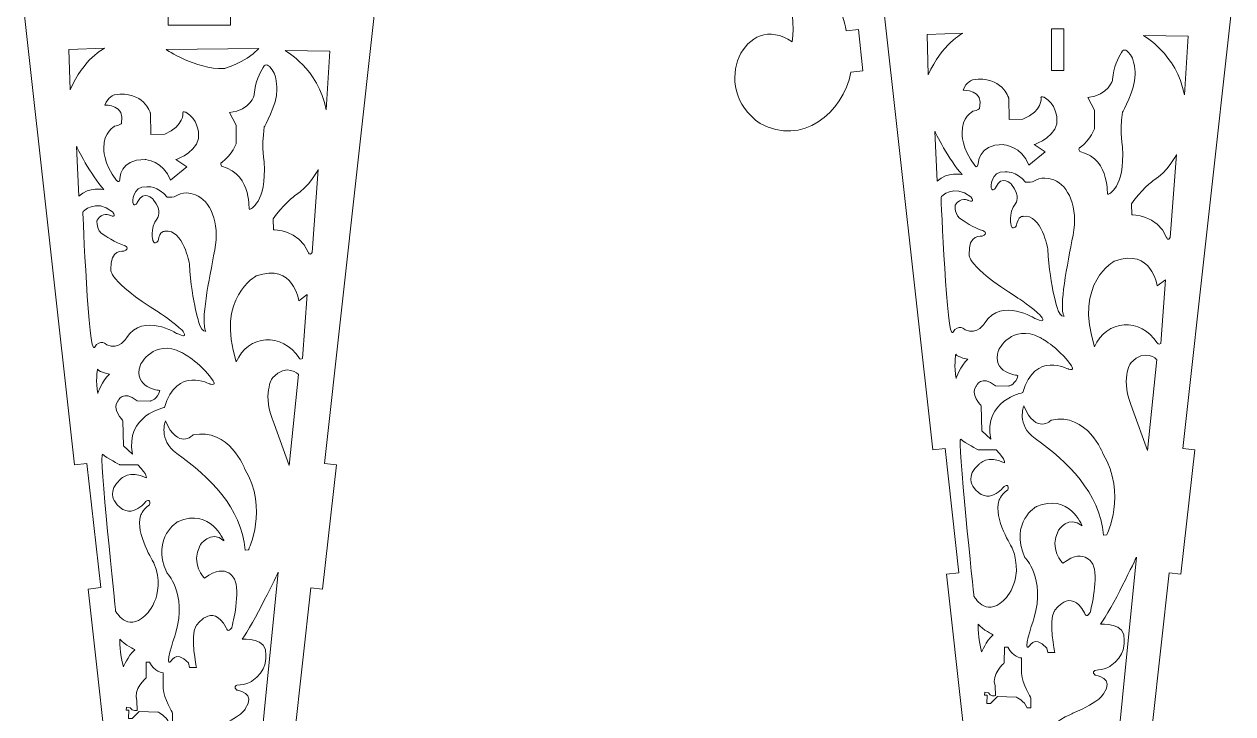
# Model space of a CAD drawing. Header units: centimetres. Extents: x -54.5 to 38.7, y -20.3 to 35.1.
# Drawn here: x -11.99 to 17.04, y 1.65 to 18.21 of the extents above; entities that cross this region are included whole.
import ezdxf

# ---------------------------------------------------------------- set-up
doc = ezdxf.new("R2010")
doc.units = ezdxf.units.CM
doc.header["$MEASUREMENT"] = 0
doc.layers.add('Layer 1', color=7, linetype='Continuous')

msp = doc.modelspace()

# ---------------------------------------------------------------- linework, layer by layer
at = {"layer": 'Layer 1', "color": 250, "lineweight": 9}
msp.add_lwpolyline([(12.67936, 17.09474), (12.97936, 17.09474), (12.97936, 18.09474), (12.67936, 18.09474), (12.67936, 17.09474)], close=True, dxfattribs=at)
at = {"layer": 'Layer 1', "color": 142, "lineweight": 9}
for points, knots in [([(6.45577, 17.78194), (5.34762, 18.56038), (4.41929, 16.70343), (5.68841, 15.82116), (5.68841, 15.82116), (6.68623, 15.27681), (7.68033, 16.06971), (7.86351, 17.05748), (7.86351, 17.05748), (7.86351, 17.05748), (8.15407, 17.09196), (8.15407, 17.09196), (8.15407, 17.09196), (8.15407, 17.09196), (8.04404, 18.0857), (8.04404, 18.0857), (8.04404, 18.0857), (8.04404, 18.0857), (7.75336, 18.05235), (7.75336, 18.05235), (7.75336, 18.05235), (7.75336, 18.05235), (6.98881, 21.66725), (4.32279, 23.57604), (4.32279, 23.57604), (4.32279, 23.57604), (5.25594, 23.15172), (5.88149, 23.85474), (5.88149, 23.85474), (5.88149, 23.85474), (7.14542, 21.66586), (8.84739, 23.10044), (8.84739, 23.10044), (8.84739, 23.10044), (9.12419, 23.0113), (9.12419, 23.0113), (9.12419, 23.0113), (9.12419, 23.0113), (9.44278, 23.95953), (9.44278, 23.95953), (9.44278, 23.95953), (9.44278, 23.95953), (9.16568, 24.04782), (9.16568, 24.04782), (9.16568, 24.04782), (9.16568, 24.04782), (9.51231, 25.51579), (8.55518, 25.75869), (8.55518, 25.75869), (8.64769, 24.22516), (6.79223, 24.36607), (7.11029, 25.91994), (7.11029, 25.91994), (7.13082, 26.77282), (8.77135, 27.97244), (8.29042, 30.51456), (8.29042, 30.51456), (8.29042, 30.51456), (8.5686, 30.5925), (8.5686, 30.5925), (8.5686, 30.5925), (8.5686, 30.5925), (8.28711, 31.55311), (8.28711, 31.55311), (8.28711, 31.55311), (8.28711, 31.55311), (8.00919, 31.47428), (8.00919, 31.47428), (8.00919, 31.47428), (6.71138, 34.11234), (2.7782, 34.9842), (1.10428, 32.45307), (1.10428, 32.45307), (0.07227, 33.50352), (-1.10434, 32.43642), (-0.5504, 31.4788), (-0.5504, 31.4788), (-0.5504, 31.4788), (0.05529, 30.64916), (0.59365, 31.54775), (0.59365, 31.54775), (0.59365, 31.54775), (0.84535, 31.62702), (0.67625, 30.09238), (0.67625, 30.09238), (0.1614, 27.31243), (2.26513, 23.973), (4.39886, 22.35217), (4.39886, 22.35217), (5.53166, 21.15639), (6.63409, 19.44009), (6.45577, 17.78194)], [0, 0, 0, 0, 0.04166667, 0.04166667, 0.04166667, 0.04166667, 0.08333333, 0.08333333, 0.08333333, 0.08333333, 0.125, 0.125, 0.125, 0.125, 0.16666667, 0.16666667, 0.16666667, 0.16666667, 0.20833333, 0.20833333, 0.20833333, 0.20833333, 0.25, 0.25, 0.25, 0.25, 0.29166667, 0.29166667, 0.29166667, 0.29166667, 0.33333333, 0.33333333, 0.33333333, 0.33333333, 0.375, 0.375, 0.375, 0.375, 0.41666667, 0.41666667, 0.41666667, 0.41666667, 0.45833333, 0.45833333, 0.45833333, 0.45833333, 0.5, 0.5, 0.5, 0.5, 0.54166667, 0.54166667, 0.54166667, 0.54166667, 0.58333333, 0.58333333, 0.58333333, 0.58333333, 0.625, 0.625, 0.625, 0.625, 0.66666667, 0.66666667, 0.66666667, 0.66666667, 0.70833333, 0.70833333, 0.70833333, 0.70833333, 0.75, 0.75, 0.75, 0.75, 0.79166667, 0.79166667, 0.79166667, 0.79166667, 0.83333333, 0.83333333, 0.83333333, 0.83333333, 0.875, 0.875, 0.875, 0.875, 0.91666667, 0.91666667, 0.91666667, 0.91666667, 1, 1, 1, 1]), ([(10.1609, 5.00581), (10.1609, 5.00581), (10.45971, 5.03873), (10.45971, 5.03873), (10.45971, 5.03873), (10.45971, 5.03873), (10.12957, 8.02051), (10.12957, 8.02051), (10.12957, 8.02051), (10.12957, 8.02051), (9.83077, 7.9875), (9.83077, 7.9875), (9.83077, 7.9875), (9.83077, 7.9875), (8.62247, 18.84871), (8.62247, 18.84871), (8.62247, 18.84871), (8.62247, 18.84871), (12.07936, 18.84871), (12.07936, 18.84871), (12.07936, 18.84871), (12.07936, 18.84871), (12.07936, 18.54871), (12.07936, 18.54871), (12.07936, 18.54871), (12.07936, 18.54871), (13.57936, 18.54871), (13.57936, 18.54871), (13.57936, 18.54871), (13.57936, 18.54871), (13.57936, 18.84871), (13.57936, 18.84871), (13.57936, 18.84871), (13.57936, 18.84871), (17.03624, 18.84871), (17.03624, 18.84871), (17.03624, 18.84871), (17.03624, 18.84871), (15.83716, 8.01878), (15.83716, 8.01878), (15.83716, 8.01878), (15.83716, 8.01878), (16.12027, 7.9875), (16.12027, 7.9875), (16.12027, 7.9875), (16.12027, 7.9875), (15.79014, 5.00581), (15.79014, 5.00581), (15.79014, 5.00581), (15.79014, 5.00581), (15.50702, 5.037), (15.50702, 5.037), (15.50702, 5.037), (15.50702, 5.037), (14.30474, -5.82187), (14.30474, -5.82187), (14.30474, -5.82187), (14.30474, -5.82187), (13.57936, -5.822), (13.57936, -5.822), (13.57936, -5.822), (13.57936, -5.822), (13.57936, -6.04535), (13.57936, -6.04535), (13.57936, -6.04535), (13.57936, -6.04535), (12.07936, -6.04535), (12.07936, -6.04535), (12.07936, -6.04535), (12.07936, -6.04535), (12.07936, -5.82227), (12.07936, -5.82227), (12.07936, -5.82227), (12.07936, -5.82227), (11.35786, -5.8224), (11.35786, -5.8224), (11.35786, -5.8224), (11.35786, -5.8224), (10.1609, 5.00581), (10.1609, 5.00581)], [0, 0, 0, 0, 0.04761905, 0.04761905, 0.04761905, 0.04761905, 0.0952381, 0.0952381, 0.0952381, 0.0952381, 0.14285714, 0.14285714, 0.14285714, 0.14285714, 0.19047619, 0.19047619, 0.19047619, 0.19047619, 0.23809524, 0.23809524, 0.23809524, 0.23809524, 0.28571429, 0.28571429, 0.28571429, 0.28571429, 0.33333333, 0.33333333, 0.33333333, 0.33333333, 0.38095238, 0.38095238, 0.38095238, 0.38095238, 0.42857143, 0.42857143, 0.42857143, 0.42857143, 0.47619048, 0.47619048, 0.47619048, 0.47619048, 0.52380952, 0.52380952, 0.52380952, 0.52380952, 0.57142857, 0.57142857, 0.57142857, 0.57142857, 0.61904762, 0.61904762, 0.61904762, 0.61904762, 0.66666667, 0.66666667, 0.66666667, 0.66666667, 0.71428571, 0.71428571, 0.71428571, 0.71428571, 0.76190476, 0.76190476, 0.76190476, 0.76190476, 0.80952381, 0.80952381, 0.80952381, 0.80952381, 0.85714286, 0.85714286, 0.85714286, 0.85714286, 0.9047619, 0.9047619, 0.9047619, 0.9047619, 1, 1, 1, 1]), ([(-10.45041, 4.6466), (-10.45041, 4.6466), (-10.1516, 4.67952), (-10.1516, 4.67952), (-10.1516, 4.67952), (-10.1516, 4.67952), (-10.48174, 7.6613), (-10.48174, 7.6613), (-10.48174, 7.6613), (-10.48174, 7.6613), (-10.78054, 7.62829), (-10.78054, 7.62829), (-10.78054, 7.62829), (-10.78054, 7.62829), (-11.98884, 18.4895), (-11.98884, 18.4895), (-11.98884, 18.4895), (-11.98884, 18.4895), (-8.53195, 18.4895), (-8.53195, 18.4895), (-8.53195, 18.4895), (-8.53195, 18.4895), (-8.53195, 18.1895), (-8.53195, 18.1895), (-8.53195, 18.1895), (-8.53195, 18.1895), (-7.03195, 18.1895), (-7.03195, 18.1895), (-7.03195, 18.1895), (-7.03195, 18.1895), (-7.03195, 18.4895), (-7.03195, 18.4895), (-7.03195, 18.4895), (-7.03195, 18.4895), (-3.57507, 18.4895), (-3.57507, 18.4895), (-3.57507, 18.4895), (-3.57507, 18.4895), (-4.77415, 7.65957), (-4.77415, 7.65957), (-4.77415, 7.65957), (-4.77415, 7.65957), (-4.49104, 7.62829), (-4.49104, 7.62829), (-4.49104, 7.62829), (-4.49104, 7.62829), (-4.82117, 4.6466), (-4.82117, 4.6466), (-4.82117, 4.6466), (-4.82117, 4.6466), (-5.10429, 4.67779), (-5.10429, 4.67779), (-5.10429, 4.67779), (-5.10429, 4.67779), (-6.30657, -6.18108), (-6.30657, -6.18108), (-6.30657, -6.18108), (-6.30657, -6.18108), (-7.03195, -6.18121), (-7.03195, -6.18121), (-7.03195, -6.18121), (-7.03195, -6.18121), (-7.03195, -6.40456), (-7.03195, -6.40456), (-7.03195, -6.40456), (-7.03195, -6.40456), (-8.53195, -6.40456), (-8.53195, -6.40456), (-8.53195, -6.40456), (-8.53195, -6.40456), (-8.53195, -6.18148), (-8.53195, -6.18148), (-8.53195, -6.18148), (-8.53195, -6.18148), (-9.25345, -6.18161), (-9.25345, -6.18161), (-9.25345, -6.18161), (-9.25345, -6.18161), (-10.45041, 4.6466), (-10.45041, 4.6466)], [0, 0, 0, 0, 0.04761905, 0.04761905, 0.04761905, 0.04761905, 0.0952381, 0.0952381, 0.0952381, 0.0952381, 0.14285714, 0.14285714, 0.14285714, 0.14285714, 0.19047619, 0.19047619, 0.19047619, 0.19047619, 0.23809524, 0.23809524, 0.23809524, 0.23809524, 0.28571429, 0.28571429, 0.28571429, 0.28571429, 0.33333333, 0.33333333, 0.33333333, 0.33333333, 0.38095238, 0.38095238, 0.38095238, 0.38095238, 0.42857143, 0.42857143, 0.42857143, 0.42857143, 0.47619048, 0.47619048, 0.47619048, 0.47619048, 0.52380952, 0.52380952, 0.52380952, 0.52380952, 0.57142857, 0.57142857, 0.57142857, 0.57142857, 0.61904762, 0.61904762, 0.61904762, 0.61904762, 0.66666667, 0.66666667, 0.66666667, 0.66666667, 0.71428571, 0.71428571, 0.71428571, 0.71428571, 0.76190476, 0.76190476, 0.76190476, 0.76190476, 0.80952381, 0.80952381, 0.80952381, 0.80952381, 0.85714286, 0.85714286, 0.85714286, 0.85714286, 0.9047619, 0.9047619, 0.9047619, 0.9047619, 1, 1, 1, 1]), ([(12.67936, 18.09474), (12.67936, 18.09474), (12.97936, 18.09474), (12.97936, 18.09474), (12.97936, 18.09474), (12.97936, 18.09474), (12.97936, 17.09474), (12.97936, 17.09474), (12.97936, 17.09474), (12.97936, 17.09474), (12.67936, 17.09474), (12.67936, 17.09474), (12.67936, 17.09474), (12.67936, 17.09474), (12.67936, 18.09474), (12.67936, 18.09474)], [0, 0, 0, 0, 0.2, 0.2, 0.2, 0.2, 0.4, 0.4, 0.4, 0.4, 0.6, 0.6, 0.6, 0.6, 1, 1, 1, 1]), ([(9.72394, 16.99602), (9.72394, 16.99602), (9.69247, 17.95895), (9.69247, 17.95895), (9.69247, 17.95895), (9.69247, 17.95895), (10.54841, 17.99042), (10.54841, 17.99042), (10.54841, 17.99042), (10.54841, 17.99042), (10.0512, 17.73867), (9.72394, 16.99602)], [0, 0, 0, 0, 0.25, 0.25, 0.25, 0.25, 0.5, 0.5, 0.5, 0.5, 1, 1, 1, 1]), ([(15.87283, 16.513), (15.87283, 16.513), (15.96094, 17.92279), (15.96094, 17.92279), (15.96094, 17.92279), (15.96094, 17.92279), (14.89102, 17.93537), (14.89102, 17.93537), (14.89102, 17.93537), (14.89102, 17.93537), (15.68402, 17.5011), (15.87283, 16.513)], [0, 0, 0, 0, 0.25, 0.25, 0.25, 0.25, 0.5, 0.5, 0.5, 0.5, 1, 1, 1, 1]), ([(-10.88737, 16.63681), (-10.88737, 16.63681), (-10.91884, 17.59974), (-10.91884, 17.59974), (-10.91884, 17.59974), (-10.91884, 17.59974), (-10.0629, 17.63121), (-10.0629, 17.63121), (-10.0629, 17.63121), (-10.0629, 17.63121), (-10.56011, 17.37946), (-10.88737, 16.63681)], [0, 0, 0, 0, 0.25, 0.25, 0.25, 0.25, 0.5, 0.5, 0.5, 0.5, 1, 1, 1, 1]), ([(-6.34967, 17.6265), (-6.34967, 17.6265), (-8.57764, 17.60134), (-8.57764, 17.60134), (-8.57764, 17.60134), (-8.57764, 17.60134), (-7.87902, 17.123), (-7.19302, 17.14189), (-7.19302, 17.14189), (-7.19302, 17.14189), (-6.7084, 17.26147), (-6.34967, 17.6265)], [0, 0, 0, 0, 0.25, 0.25, 0.25, 0.25, 0.5, 0.5, 0.5, 0.5, 1, 1, 1, 1]), ([(-4.73848, 16.15379), (-4.73848, 16.15379), (-4.65037, 17.56358), (-4.65037, 17.56358), (-4.65037, 17.56358), (-4.65037, 17.56358), (-5.72029, 17.57616), (-5.72029, 17.57616), (-5.72029, 17.57616), (-5.72029, 17.57616), (-4.92729, 17.14189), (-4.73848, 16.15379)], [0, 0, 0, 0, 0.25, 0.25, 0.25, 0.25, 0.5, 0.5, 0.5, 0.5, 1, 1, 1, 1]), ([(14.04591, 14.12378), (14.04591, 14.12378), (14.44872, 14.27484), (14.38578, 15.25665), (14.38578, 15.25665), (14.38578, 15.25665), (14.31657, 15.55874), (14.38581, 16.1), (14.38581, 16.1), (14.38581, 16.1), (14.70051, 16.62238), (14.68791, 17), (14.68791, 17), (14.68791, 17), (14.70528, 17.38393), (14.51961, 17.54127), (14.51961, 17.54127), (14.51961, 17.54127), (14.42835, 17.6577), (14.35912, 17.52868), (14.35912, 17.52868), (14.28988, 17.39966), (14.16402, 17.18883), (14.14828, 16.87729), (14.14828, 16.87729), (14.14828, 16.87729), (14.06332, 16.49968), (13.55353, 16.44932), (13.55353, 16.44932), (13.55353, 16.44932), (13.71716, 16.14406), (13.71716, 16.14406), (13.71716, 16.14406), (13.71716, 16.14406), (13.71718, 15.70981), (13.71718, 15.70981), (13.71718, 15.70981), (13.71718, 15.70981), (13.62591, 15.43917), (13.37102, 15.25036), (13.37102, 15.25036), (13.37102, 15.25036), (13.30807, 15.23461), (13.36472, 15.15595), (13.36472, 15.15595), (14.14995, 14.94062), (13.97864, 14.04728), (14.04591, 14.12378)], [0, 0, 0, 0, 0.07692308, 0.07692308, 0.07692308, 0.07692308, 0.15384615, 0.15384615, 0.15384615, 0.15384615, 0.23076923, 0.23076923, 0.23076923, 0.23076923, 0.30769231, 0.30769231, 0.30769231, 0.30769231, 0.38461538, 0.38461538, 0.38461538, 0.38461538, 0.46153846, 0.46153846, 0.46153846, 0.46153846, 0.53846154, 0.53846154, 0.53846154, 0.53846154, 0.61538462, 0.61538462, 0.61538462, 0.61538462, 0.69230769, 0.69230769, 0.69230769, 0.69230769, 0.76923077, 0.76923077, 0.76923077, 0.76923077, 0.84615385, 0.84615385, 0.84615385, 0.84615385, 1, 1, 1, 1]), ([(-6.5654, 13.76457), (-6.5654, 13.76457), (-6.16259, 13.91563), (-6.22553, 14.89744), (-6.22553, 14.89744), (-6.22553, 14.89744), (-6.29474, 15.19953), (-6.2255, 15.74079), (-6.2255, 15.74079), (-6.2255, 15.74079), (-5.9108, 16.26317), (-5.9234, 16.64079), (-5.9234, 16.64079), (-5.9234, 16.64079), (-5.90603, 17.02472), (-6.0917, 17.18206), (-6.0917, 17.18206), (-6.0917, 17.18206), (-6.18296, 17.29849), (-6.25219, 17.16947), (-6.25219, 17.16947), (-6.32143, 17.04045), (-6.44729, 16.82962), (-6.46303, 16.51808), (-6.46303, 16.51808), (-6.46303, 16.51808), (-6.54799, 16.14047), (-7.05778, 16.09011), (-7.05778, 16.09011), (-7.05778, 16.09011), (-6.89415, 15.78485), (-6.89415, 15.78485), (-6.89415, 15.78485), (-6.89415, 15.78485), (-6.89413, 15.3506), (-6.89413, 15.3506), (-6.89413, 15.3506), (-6.89413, 15.3506), (-6.9854, 15.07996), (-7.24029, 14.89115), (-7.24029, 14.89115), (-7.24029, 14.89115), (-7.30324, 14.8754), (-7.24659, 14.79674), (-7.24659, 14.79674), (-6.46136, 14.58141), (-6.63267, 13.68807), (-6.5654, 13.76457)], [0, 0, 0, 0, 0.07692308, 0.07692308, 0.07692308, 0.07692308, 0.15384615, 0.15384615, 0.15384615, 0.15384615, 0.23076923, 0.23076923, 0.23076923, 0.23076923, 0.30769231, 0.30769231, 0.30769231, 0.30769231, 0.38461538, 0.38461538, 0.38461538, 0.38461538, 0.46153846, 0.46153846, 0.46153846, 0.46153846, 0.53846154, 0.53846154, 0.53846154, 0.53846154, 0.61538462, 0.61538462, 0.61538462, 0.61538462, 0.69230769, 0.69230769, 0.69230769, 0.69230769, 0.76923077, 0.76923077, 0.76923077, 0.76923077, 0.84615385, 0.84615385, 0.84615385, 0.84615385, 1, 1, 1, 1]), ([(10.91659, 14.83411), (10.91659, 14.83411), (10.90715, 15.3376), (11.52708, 15.31872), (11.52708, 15.31872), (11.52708, 15.31872), (11.96765, 15.28411), (12.13757, 14.82153), (12.13757, 14.82153), (12.13757, 14.82153), (12.53093, 15.14565), (12.53093, 15.14565), (12.53093, 15.14565), (12.53093, 15.14565), (12.26659, 15.31872), (12.26659, 15.31872), (12.26659, 15.31872), (12.26659, 15.31872), (12.89913, 15.53903), (12.80787, 15.97328), (12.80787, 15.97328), (12.80787, 15.97328), (12.79212, 16.28796), (12.50262, 16.45475), (12.50262, 16.45475), (12.50262, 16.45475), (12.42478, 16.49099), (12.42949, 16.43749), (12.42949, 16.43749), (12.42949, 16.43749), (12.48459, 16.13303), (11.99683, 15.93162), (11.99683, 15.93162), (11.99683, 15.93162), (11.6664, 15.91904), (11.6664, 15.91904), (11.6664, 15.91904), (11.6664, 15.91904), (11.65384, 16.4351), (11.65384, 16.4351), (11.65384, 16.4351), (11.65384, 16.4351), (11.49335, 16.98266), (10.7916, 16.87252), (10.7916, 16.87252), (10.7916, 16.87252), (10.63425, 16.82846), (10.56187, 16.62392), (10.56187, 16.62392), (10.56187, 16.62392), (11.06931, 16.65148), (10.95602, 16.18574), (10.95602, 16.18574), (10.95602, 16.18574), (10.92058, 16.13267), (10.79471, 16.12009), (10.79471, 16.12009), (10.79471, 16.12009), (10.52249, 15.9769), (10.53509, 15.59299), (10.53509, 15.59299), (10.53509, 15.59299), (10.51778, 15.2248), (10.84191, 14.81885), (10.84191, 14.81885), (10.84191, 14.81885), (10.90485, 14.73074), (10.91659, 14.83411)], [0, 0, 0, 0, 0.05555556, 0.05555556, 0.05555556, 0.05555556, 0.11111111, 0.11111111, 0.11111111, 0.11111111, 0.16666667, 0.16666667, 0.16666667, 0.16666667, 0.22222222, 0.22222222, 0.22222222, 0.22222222, 0.27777778, 0.27777778, 0.27777778, 0.27777778, 0.33333333, 0.33333333, 0.33333333, 0.33333333, 0.38888889, 0.38888889, 0.38888889, 0.38888889, 0.44444444, 0.44444444, 0.44444444, 0.44444444, 0.5, 0.5, 0.5, 0.5, 0.55555556, 0.55555556, 0.55555556, 0.55555556, 0.61111111, 0.61111111, 0.61111111, 0.61111111, 0.66666667, 0.66666667, 0.66666667, 0.66666667, 0.72222222, 0.72222222, 0.72222222, 0.72222222, 0.77777778, 0.77777778, 0.77777778, 0.77777778, 0.83333333, 0.83333333, 0.83333333, 0.83333333, 0.88888889, 0.88888889, 0.88888889, 0.88888889, 1, 1, 1, 1]), ([(-9.69472, 14.4749), (-9.69472, 14.4749), (-9.70416, 14.97839), (-9.08423, 14.95951), (-9.08423, 14.95951), (-9.08423, 14.95951), (-8.64366, 14.9249), (-8.47374, 14.46232), (-8.47374, 14.46232), (-8.47374, 14.46232), (-8.08038, 14.78644), (-8.08038, 14.78644), (-8.08038, 14.78644), (-8.08038, 14.78644), (-8.34472, 14.95951), (-8.34472, 14.95951), (-8.34472, 14.95951), (-8.34472, 14.95951), (-7.71218, 15.17982), (-7.80344, 15.61407), (-7.80344, 15.61407), (-7.80344, 15.61407), (-7.81919, 15.92875), (-8.10869, 16.09554), (-8.10869, 16.09554), (-8.10869, 16.09554), (-8.18653, 16.13178), (-8.18182, 16.07828), (-8.18182, 16.07828), (-8.18182, 16.07828), (-8.12672, 15.77382), (-8.61448, 15.57241), (-8.61448, 15.57241), (-8.61448, 15.57241), (-8.94491, 15.55983), (-8.94491, 15.55983), (-8.94491, 15.55983), (-8.94491, 15.55983), (-8.95747, 16.07589), (-8.95747, 16.07589), (-8.95747, 16.07589), (-8.95747, 16.07589), (-9.11796, 16.62345), (-9.81971, 16.51331), (-9.81971, 16.51331), (-9.81971, 16.51331), (-9.97706, 16.46925), (-10.04944, 16.26471), (-10.04944, 16.26471), (-10.04944, 16.26471), (-9.542, 16.29227), (-9.65529, 15.82653), (-9.65529, 15.82653), (-9.65529, 15.82653), (-9.69073, 15.77346), (-9.8166, 15.76088), (-9.8166, 15.76088), (-9.8166, 15.76088), (-10.08882, 15.61769), (-10.07622, 15.23378), (-10.07622, 15.23378), (-10.07622, 15.23378), (-10.09353, 14.86559), (-9.7694, 14.45964), (-9.7694, 14.45964), (-9.7694, 14.45964), (-9.70646, 14.37153), (-9.69472, 14.4749)], [0, 0, 0, 0, 0.05555556, 0.05555556, 0.05555556, 0.05555556, 0.11111111, 0.11111111, 0.11111111, 0.11111111, 0.16666667, 0.16666667, 0.16666667, 0.16666667, 0.22222222, 0.22222222, 0.22222222, 0.22222222, 0.27777778, 0.27777778, 0.27777778, 0.27777778, 0.33333333, 0.33333333, 0.33333333, 0.33333333, 0.38888889, 0.38888889, 0.38888889, 0.38888889, 0.44444444, 0.44444444, 0.44444444, 0.44444444, 0.5, 0.5, 0.5, 0.5, 0.55555556, 0.55555556, 0.55555556, 0.55555556, 0.61111111, 0.61111111, 0.61111111, 0.61111111, 0.66666667, 0.66666667, 0.66666667, 0.66666667, 0.72222222, 0.72222222, 0.72222222, 0.72222222, 0.77777778, 0.77777778, 0.77777778, 0.77777778, 0.83333333, 0.83333333, 0.83333333, 0.83333333, 0.88888889, 0.88888889, 0.88888889, 0.88888889, 1, 1, 1, 1]), ([(9.93681, 14.441), (9.93681, 14.441), (9.88118, 15.63202), (9.88118, 15.63202), (9.88118, 15.63202), (9.88118, 15.63202), (10.21845, 14.9384), (10.53831, 14.59773), (10.53831, 14.59773), (10.53831, 14.59773), (10.18118, 14.67483), (9.93681, 14.441)], [0, 0, 0, 0, 0.25, 0.25, 0.25, 0.25, 0.5, 0.5, 0.5, 0.5, 1, 1, 1, 1]), ([(-10.6745, 14.08179), (-10.6745, 14.08179), (-10.73013, 15.27281), (-10.73013, 15.27281), (-10.73013, 15.27281), (-10.73013, 15.27281), (-10.39286, 14.57919), (-10.073, 14.23852), (-10.073, 14.23852), (-10.073, 14.23852), (-10.43013, 14.31562), (-10.6745, 14.08179)], [0, 0, 0, 0, 0.25, 0.25, 0.25, 0.25, 0.5, 0.5, 0.5, 0.5, 1, 1, 1, 1]), ([(15.53479, 13.08639), (15.53479, 13.08639), (15.68586, 15.0815), (15.68586, 15.0815), (15.68586, 15.0815), (15.68586, 15.0815), (15.45301, 14.64092), (15.13832, 14.46471), (15.13832, 14.46471), (15.13832, 14.46471), (14.79531, 14.20195), (14.60335, 13.89355), (14.60335, 13.89355), (14.60335, 13.89355), (14.60964, 13.63235), (14.60964, 13.63235), (14.60964, 13.63235), (14.60964, 13.63235), (15.22015, 13.63551), (15.44358, 13.0911), (15.44358, 13.0911), (15.44358, 13.0911), (15.48453, 12.98412), (15.53479, 13.08639)], [0, 0, 0, 0, 0.14285714, 0.14285714, 0.14285714, 0.14285714, 0.28571429, 0.28571429, 0.28571429, 0.28571429, 0.42857143, 0.42857143, 0.42857143, 0.42857143, 0.57142857, 0.57142857, 0.57142857, 0.57142857, 0.71428571, 0.71428571, 0.71428571, 0.71428571, 1, 1, 1, 1]), ([(-5.07652, 12.72718), (-5.07652, 12.72718), (-4.92545, 14.72229), (-4.92545, 14.72229), (-4.92545, 14.72229), (-4.92545, 14.72229), (-5.1583, 14.28171), (-5.47299, 14.1055), (-5.47299, 14.1055), (-5.47299, 14.1055), (-5.816, 13.84274), (-6.00796, 13.53434), (-6.00796, 13.53434), (-6.00796, 13.53434), (-6.00167, 13.27314), (-6.00167, 13.27314), (-6.00167, 13.27314), (-6.00167, 13.27314), (-5.39116, 13.2763), (-5.16773, 12.73189), (-5.16773, 12.73189), (-5.16773, 12.73189), (-5.12678, 12.62491), (-5.07652, 12.72718)], [0, 0, 0, 0, 0.14285714, 0.14285714, 0.14285714, 0.14285714, 0.28571429, 0.28571429, 0.28571429, 0.28571429, 0.42857143, 0.42857143, 0.42857143, 0.42857143, 0.57142857, 0.57142857, 0.57142857, 0.57142857, 0.71428571, 0.71428571, 0.71428571, 0.71428571, 1, 1, 1, 1]), ([(12.84413, 11.32955), (12.84413, 11.32955), (12.64745, 11.85666), (12.59238, 12.80857), (12.59238, 12.80857), (12.59238, 12.80857), (12.45079, 13.65822), (12.00236, 13.59528), (12.00236, 13.59528), (12.00236, 13.59528), (11.87648, 13.61495), (11.83713, 13.36714), (11.83713, 13.36714), (11.83713, 13.36714), (11.75846, 13.24913), (11.71519, 13.37108), (11.71519, 13.37108), (11.71519, 13.37108), (11.62473, 13.65036), (11.82141, 13.90997), (11.82141, 13.90997), (11.82141, 13.90997), (11.95515, 14.06731), (11.72307, 14.36233), (11.72307, 14.36233), (11.72307, 14.36233), (11.48706, 14.61802), (11.33758, 14.28367), (11.33758, 14.28367), (11.33758, 14.28367), (11.26677, 14.1578), (11.23137, 14.28367), (11.23137, 14.28367), (11.23137, 14.28367), (11.20384, 14.68489), (11.56966, 14.66522), (11.56966, 14.66522), (11.56966, 14.66522), (11.84108, 14.69276), (12.05742, 14.41347), (12.05742, 14.41347), (12.05742, 14.41347), (12.17149, 14.41741), (12.17149, 14.41741), (12.17149, 14.41741), (12.31381, 14.42232), (12.39689, 14.59797), (12.73779, 14.46802), (12.73779, 14.46802), (13.0841, 14.33601), (13.32819, 13.81617), (13.19949, 13.14687), (13.19949, 13.14687), (13.06095, 12.42642), (12.8553, 11.4201), (12.98213, 11.19813), (12.98213, 11.19813), (12.98213, 11.19813), (12.89718, 11.18394), (12.84413, 11.32955)], [0, 0, 0, 0, 0.0625, 0.0625, 0.0625, 0.0625, 0.125, 0.125, 0.125, 0.125, 0.1875, 0.1875, 0.1875, 0.1875, 0.25, 0.25, 0.25, 0.25, 0.3125, 0.3125, 0.3125, 0.3125, 0.375, 0.375, 0.375, 0.375, 0.4375, 0.4375, 0.4375, 0.4375, 0.5, 0.5, 0.5, 0.5, 0.5625, 0.5625, 0.5625, 0.5625, 0.625, 0.625, 0.625, 0.625, 0.6875, 0.6875, 0.6875, 0.6875, 0.75, 0.75, 0.75, 0.75, 0.8125, 0.8125, 0.8125, 0.8125, 0.875, 0.875, 0.875, 0.875, 1, 1, 1, 1]), ([(-7.76718, 10.97034), (-7.76718, 10.97034), (-7.96386, 11.49745), (-8.01893, 12.44936), (-8.01893, 12.44936), (-8.01893, 12.44936), (-8.16052, 13.29901), (-8.60895, 13.23607), (-8.60895, 13.23607), (-8.60895, 13.23607), (-8.73483, 13.25574), (-8.77418, 13.00793), (-8.77418, 13.00793), (-8.77418, 13.00793), (-8.85285, 12.88992), (-8.89612, 13.01187), (-8.89612, 13.01187), (-8.89612, 13.01187), (-8.98658, 13.29115), (-8.7899, 13.55076), (-8.7899, 13.55076), (-8.7899, 13.55076), (-8.65616, 13.7081), (-8.88824, 14.00312), (-8.88824, 14.00312), (-8.88824, 14.00312), (-9.12425, 14.25881), (-9.27373, 13.92446), (-9.27373, 13.92446), (-9.27373, 13.92446), (-9.34454, 13.79859), (-9.37994, 13.92446), (-9.37994, 13.92446), (-9.37994, 13.92446), (-9.40747, 14.32568), (-9.04165, 14.30601), (-9.04165, 14.30601), (-9.04165, 14.30601), (-8.77023, 14.33355), (-8.55389, 14.05426), (-8.55389, 14.05426), (-8.55389, 14.05426), (-8.43982, 14.0582), (-8.43982, 14.0582), (-8.43982, 14.0582), (-8.2975, 14.06311), (-8.21442, 14.23876), (-7.87352, 14.10881), (-7.87352, 14.10881), (-7.52721, 13.9768), (-7.28312, 13.45696), (-7.41182, 12.78766), (-7.41182, 12.78766), (-7.55036, 12.06721), (-7.75601, 11.06089), (-7.62918, 10.83892), (-7.62918, 10.83892), (-7.62918, 10.83892), (-7.71413, 10.82473), (-7.76718, 10.97034)], [0, 0, 0, 0, 0.0625, 0.0625, 0.0625, 0.0625, 0.125, 0.125, 0.125, 0.125, 0.1875, 0.1875, 0.1875, 0.1875, 0.25, 0.25, 0.25, 0.25, 0.3125, 0.3125, 0.3125, 0.3125, 0.375, 0.375, 0.375, 0.375, 0.4375, 0.4375, 0.4375, 0.4375, 0.5, 0.5, 0.5, 0.5, 0.5625, 0.5625, 0.5625, 0.5625, 0.625, 0.625, 0.625, 0.625, 0.6875, 0.6875, 0.6875, 0.6875, 0.75, 0.75, 0.75, 0.75, 0.8125, 0.8125, 0.8125, 0.8125, 0.875, 0.875, 0.875, 0.875, 1, 1, 1, 1]), ([(12.29328, 11.13884), (12.29328, 11.13884), (11.4869, 11.65807), (11.07781, 11.03657), (11.07781, 11.03657), (11.07781, 11.03657), (10.91261, 10.73763), (10.6058, 10.87137), (10.6058, 10.87137), (10.6058, 10.87137), (10.44844, 11.03262), (10.31077, 10.80842), (10.31077, 10.80842), (10.17309, 10.58421), (10.02947, 14.05756), (10.02947, 14.05756), (10.02947, 14.05756), (10.02947, 14.05756), (10.32842, 14.39978), (10.74538, 14.0615), (10.74538, 14.0615), (10.74538, 14.0615), (10.86731, 13.90021), (10.68244, 13.97888), (10.68244, 13.97888), (10.68244, 13.97888), (10.49364, 14.06935), (10.3717, 13.86088), (10.3717, 13.86088), (10.3717, 13.86088), (10.34024, 13.60126), (10.53297, 13.51079), (10.53297, 13.51079), (10.53297, 13.51079), (10.82013, 13.30817), (11.02665, 13.25704), (11.02665, 13.25704), (11.02665, 13.25704), (11.18794, 13.18623), (11.01879, 13.11936), (11.01879, 13.11936), (11.01879, 13.11936), (10.67266, 13.18623), (10.70413, 12.67487), (10.70413, 12.67487), (10.70413, 12.67487), (10.63335, 12.41528), (11.86062, 11.64429), (11.86062, 11.64429), (11.86062, 11.64429), (12.24021, 11.39647), (12.41329, 11.21946), (12.41329, 11.21946), (12.41329, 11.21946), (12.60996, 10.99132), (12.29328, 11.13884)], [0, 0, 0, 0, 0.06666667, 0.06666667, 0.06666667, 0.06666667, 0.13333333, 0.13333333, 0.13333333, 0.13333333, 0.2, 0.2, 0.2, 0.2, 0.26666667, 0.26666667, 0.26666667, 0.26666667, 0.33333333, 0.33333333, 0.33333333, 0.33333333, 0.4, 0.4, 0.4, 0.4, 0.46666667, 0.46666667, 0.46666667, 0.46666667, 0.53333333, 0.53333333, 0.53333333, 0.53333333, 0.6, 0.6, 0.6, 0.6, 0.66666667, 0.66666667, 0.66666667, 0.66666667, 0.73333333, 0.73333333, 0.73333333, 0.73333333, 0.8, 0.8, 0.8, 0.8, 0.86666667, 0.86666667, 0.86666667, 0.86666667, 1, 1, 1, 1]), ([(-8.31803, 10.77963), (-8.31803, 10.77963), (-9.12441, 11.29886), (-9.5335, 10.67736), (-9.5335, 10.67736), (-9.5335, 10.67736), (-9.6987, 10.37842), (-10.00551, 10.51216), (-10.00551, 10.51216), (-10.00551, 10.51216), (-10.16287, 10.67341), (-10.30054, 10.44921), (-10.30054, 10.44921), (-10.43822, 10.225), (-10.58184, 13.69835), (-10.58184, 13.69835), (-10.58184, 13.69835), (-10.58184, 13.69835), (-10.28289, 14.04057), (-9.86593, 13.70229), (-9.86593, 13.70229), (-9.86593, 13.70229), (-9.744, 13.541), (-9.92887, 13.61967), (-9.92887, 13.61967), (-9.92887, 13.61967), (-10.11767, 13.71014), (-10.23961, 13.50167), (-10.23961, 13.50167), (-10.23961, 13.50167), (-10.27107, 13.24205), (-10.07834, 13.15158), (-10.07834, 13.15158), (-10.07834, 13.15158), (-9.79118, 12.94896), (-9.58466, 12.89783), (-9.58466, 12.89783), (-9.58466, 12.89783), (-9.42337, 12.82702), (-9.59252, 12.76015), (-9.59252, 12.76015), (-9.59252, 12.76015), (-9.93865, 12.82702), (-9.90718, 12.31566), (-9.90718, 12.31566), (-9.90718, 12.31566), (-9.97796, 12.05607), (-8.75069, 11.28508), (-8.75069, 11.28508), (-8.75069, 11.28508), (-8.3711, 11.03726), (-8.19802, 10.86025), (-8.19802, 10.86025), (-8.19802, 10.86025), (-8.00135, 10.63211), (-8.31803, 10.77963)], [0, 0, 0, 0, 0.06666667, 0.06666667, 0.06666667, 0.06666667, 0.13333333, 0.13333333, 0.13333333, 0.13333333, 0.2, 0.2, 0.2, 0.2, 0.26666667, 0.26666667, 0.26666667, 0.26666667, 0.33333333, 0.33333333, 0.33333333, 0.33333333, 0.4, 0.4, 0.4, 0.4, 0.46666667, 0.46666667, 0.46666667, 0.46666667, 0.53333333, 0.53333333, 0.53333333, 0.53333333, 0.6, 0.6, 0.6, 0.6, 0.66666667, 0.66666667, 0.66666667, 0.66666667, 0.73333333, 0.73333333, 0.73333333, 0.73333333, 0.8, 0.8, 0.8, 0.8, 0.86666667, 0.86666667, 0.86666667, 0.86666667, 1, 1, 1, 1]), ([(15.30438, 10.53984), (15.30438, 10.53984), (15.42237, 12.07392), (15.42237, 12.07392), (15.42237, 12.07392), (15.42237, 12.07392), (15.21783, 11.92444), (15.21783, 11.92444), (15.21783, 11.92444), (15.21783, 11.92444), (15.09982, 12.8449), (14.19511, 12.52234), (14.19511, 12.52234), (14.19511, 12.52234), (13.21266, 12.00997), (13.71615, 10.46015), (13.71615, 10.46015), (13.99311, 11.11975), (14.82373, 11.17589), (15.22271, 10.55455), (15.22271, 10.55455), (15.22271, 10.55455), (15.24238, 10.50736), (15.30438, 10.53984)], [0, 0, 0, 0, 0.14285714, 0.14285714, 0.14285714, 0.14285714, 0.28571429, 0.28571429, 0.28571429, 0.28571429, 0.42857143, 0.42857143, 0.42857143, 0.42857143, 0.57142857, 0.57142857, 0.57142857, 0.57142857, 0.71428571, 0.71428571, 0.71428571, 0.71428571, 1, 1, 1, 1]), ([(-5.30693, 10.18063), (-5.30693, 10.18063), (-5.18894, 11.71471), (-5.18894, 11.71471), (-5.18894, 11.71471), (-5.18894, 11.71471), (-5.39348, 11.56523), (-5.39348, 11.56523), (-5.39348, 11.56523), (-5.39348, 11.56523), (-5.51149, 12.48569), (-6.4162, 12.16313), (-6.4162, 12.16313), (-6.4162, 12.16313), (-7.39865, 11.65076), (-6.89516, 10.10094), (-6.89516, 10.10094), (-6.6182, 10.76054), (-5.78758, 10.81668), (-5.3886, 10.19534), (-5.3886, 10.19534), (-5.3886, 10.19534), (-5.36893, 10.14815), (-5.30693, 10.18063)], [0, 0, 0, 0, 0.14285714, 0.14285714, 0.14285714, 0.14285714, 0.28571429, 0.28571429, 0.28571429, 0.28571429, 0.42857143, 0.42857143, 0.42857143, 0.42857143, 0.57142857, 0.57142857, 0.57142857, 0.57142857, 0.71428571, 0.71428571, 0.71428571, 0.71428571, 1, 1, 1, 1]), ([(13.08784, 9.9253), (13.08784, 9.9253), (12.28147, 10.37767), (11.99039, 9.36281), (11.99039, 9.36281), (11.99039, 9.36281), (11.04236, 9.17795), (11.22331, 8.24175), (11.22331, 8.24175), (11.22331, 8.24175), (11.01091, 8.44236), (11.01091, 8.44236), (11.01091, 8.44236), (11.01091, 8.44236), (10.99519, 9.04813), (10.99519, 9.04813), (10.99519, 9.04813), (10.99519, 9.04813), (10.7041, 9.34317), (10.87323, 9.51625), (10.87323, 9.51625), (10.87323, 9.51625), (11.00068, 9.81153), (11.33347, 9.52411), (11.33347, 9.52411), (11.33347, 9.52411), (11.65995, 9.52018), (11.65995, 9.52018), (11.65995, 9.52018), (11.65995, 9.52018), (11.83303, 9.56344), (11.8763, 9.77586), (11.8763, 9.77586), (11.8763, 9.77586), (11.22334, 9.82699), (11.41215, 10.38555), (11.41215, 10.38555), (11.41215, 10.38555), (11.72683, 11.03065), (12.40341, 10.6845), (12.40341, 10.6845), (12.40341, 10.6845), (12.82822, 10.47997), (13.15864, 10.00794), (13.15864, 10.00794), (13.15864, 10.00794), (13.25503, 9.88599), (13.08784, 9.9253)], [0, 0, 0, 0, 0.07692308, 0.07692308, 0.07692308, 0.07692308, 0.15384615, 0.15384615, 0.15384615, 0.15384615, 0.23076923, 0.23076923, 0.23076923, 0.23076923, 0.30769231, 0.30769231, 0.30769231, 0.30769231, 0.38461538, 0.38461538, 0.38461538, 0.38461538, 0.46153846, 0.46153846, 0.46153846, 0.46153846, 0.53846154, 0.53846154, 0.53846154, 0.53846154, 0.61538462, 0.61538462, 0.61538462, 0.61538462, 0.69230769, 0.69230769, 0.69230769, 0.69230769, 0.76923077, 0.76923077, 0.76923077, 0.76923077, 0.84615385, 0.84615385, 0.84615385, 0.84615385, 1, 1, 1, 1]), ([(-7.52347, 9.56609), (-7.52347, 9.56609), (-8.32984, 10.01846), (-8.62092, 9.0036), (-8.62092, 9.0036), (-8.62092, 9.0036), (-9.56895, 8.81874), (-9.388, 7.88254), (-9.388, 7.88254), (-9.388, 7.88254), (-9.6004, 8.08315), (-9.6004, 8.08315), (-9.6004, 8.08315), (-9.6004, 8.08315), (-9.61612, 8.68892), (-9.61612, 8.68892), (-9.61612, 8.68892), (-9.61612, 8.68892), (-9.90721, 8.98396), (-9.73808, 9.15704), (-9.73808, 9.15704), (-9.73808, 9.15704), (-9.61063, 9.45232), (-9.27784, 9.1649), (-9.27784, 9.1649), (-9.27784, 9.1649), (-8.95136, 9.16097), (-8.95136, 9.16097), (-8.95136, 9.16097), (-8.95136, 9.16097), (-8.77828, 9.20423), (-8.73501, 9.41665), (-8.73501, 9.41665), (-8.73501, 9.41665), (-9.38797, 9.46778), (-9.19916, 10.02634), (-9.19916, 10.02634), (-9.19916, 10.02634), (-8.88448, 10.67144), (-8.2079, 10.32529), (-8.2079, 10.32529), (-8.2079, 10.32529), (-7.78309, 10.12076), (-7.45267, 9.64873), (-7.45267, 9.64873), (-7.45267, 9.64873), (-7.35628, 9.52678), (-7.52347, 9.56609)], [0, 0, 0, 0, 0.07692308, 0.07692308, 0.07692308, 0.07692308, 0.15384615, 0.15384615, 0.15384615, 0.15384615, 0.23076923, 0.23076923, 0.23076923, 0.23076923, 0.30769231, 0.30769231, 0.30769231, 0.30769231, 0.38461538, 0.38461538, 0.38461538, 0.38461538, 0.46153846, 0.46153846, 0.46153846, 0.46153846, 0.53846154, 0.53846154, 0.53846154, 0.53846154, 0.61538462, 0.61538462, 0.61538462, 0.61538462, 0.69230769, 0.69230769, 0.69230769, 0.69230769, 0.76923077, 0.76923077, 0.76923077, 0.76923077, 0.84615385, 0.84615385, 0.84615385, 0.84615385, 1, 1, 1, 1]), ([(10.38944, 9.70308), (10.38944, 9.70308), (10.49959, 10.00595), (10.67266, 10.1633), (10.67266, 10.1633), (10.67266, 10.1633), (10.44452, 10.20263), (10.38158, 10.28524), (10.38158, 10.28524), (10.38158, 10.28524), (10.33437, 9.97057), (10.38944, 9.70308)], [0, 0, 0, 0, 0.25, 0.25, 0.25, 0.25, 0.5, 0.5, 0.5, 0.5, 1, 1, 1, 1]), ([(14.98375, 7.97322), (14.98375, 7.97322), (15.21193, 10.15635), (15.21193, 10.15635), (15.21193, 10.15635), (15.21193, 10.15635), (14.9287, 10.44744), (14.58649, 10.07768), (14.58649, 10.07768), (14.58649, 10.07768), (14.31509, 9.67643), (14.62977, 8.96839), (14.62977, 8.96839), (14.62977, 8.96839), (14.98375, 7.97322), (14.98375, 7.97322)], [0, 0, 0, 0, 0.2, 0.2, 0.2, 0.2, 0.4, 0.4, 0.4, 0.4, 0.6, 0.6, 0.6, 0.6, 1, 1, 1, 1]), ([(-10.22187, 9.34387), (-10.22187, 9.34387), (-10.11172, 9.64674), (-9.93865, 9.80409), (-9.93865, 9.80409), (-9.93865, 9.80409), (-10.16679, 9.84342), (-10.22973, 9.92603), (-10.22973, 9.92603), (-10.22973, 9.92603), (-10.27694, 9.61136), (-10.22187, 9.34387)], [0, 0, 0, 0, 0.25, 0.25, 0.25, 0.25, 0.5, 0.5, 0.5, 0.5, 1, 1, 1, 1]), ([(-5.62756, 7.61401), (-5.62756, 7.61401), (-5.39938, 9.79714), (-5.39938, 9.79714), (-5.39938, 9.79714), (-5.39938, 9.79714), (-5.68261, 10.08823), (-6.02482, 9.71847), (-6.02482, 9.71847), (-6.02482, 9.71847), (-6.29622, 9.31722), (-5.98154, 8.60918), (-5.98154, 8.60918), (-5.98154, 8.60918), (-5.62756, 7.61401), (-5.62756, 7.61401)], [0, 0, 0, 0, 0.2, 0.2, 0.2, 0.2, 0.4, 0.4, 0.4, 0.4, 0.6, 0.6, 0.6, 0.6, 1, 1, 1, 1]), ([(14.00889, 5.94732), (14.00889, 5.94732), (14.49545, 6.9341), (13.92115, 7.88602), (13.92115, 7.88602), (13.92115, 7.88602), (13.54353, 8.89301), (12.67815, 8.7042), (12.67815, 8.7042), (12.67815, 8.7042), (12.31626, 8.33051), (12.01732, 9.04249), (12.01732, 9.04249), (12.01732, 9.04249), (11.82849, 8.59016), (12.28872, 8.25974), (12.28872, 8.25974), (13.08891, 7.6906), (13.82442, 6.9687), (13.93242, 5.94255), (13.93242, 5.94255), (13.93242, 5.94255), (14.00889, 5.94732), (14.00889, 5.94732)], [0, 0, 0, 0, 0.14285714, 0.14285714, 0.14285714, 0.14285714, 0.28571429, 0.28571429, 0.28571429, 0.28571429, 0.42857143, 0.42857143, 0.42857143, 0.42857143, 0.57142857, 0.57142857, 0.57142857, 0.57142857, 0.71428571, 0.71428571, 0.71428571, 0.71428571, 1, 1, 1, 1]), ([(-6.60242, 5.58811), (-6.60242, 5.58811), (-6.11586, 6.57489), (-6.69016, 7.52681), (-6.69016, 7.52681), (-6.69016, 7.52681), (-7.06778, 8.5338), (-7.93316, 8.34499), (-7.93316, 8.34499), (-7.93316, 8.34499), (-8.29505, 7.9713), (-8.59399, 8.68328), (-8.59399, 8.68328), (-8.59399, 8.68328), (-8.78282, 8.23095), (-8.32259, 7.90053), (-8.32259, 7.90053), (-7.5224, 7.33139), (-6.78689, 6.60949), (-6.67889, 5.58334), (-6.67889, 5.58334), (-6.67889, 5.58334), (-6.60242, 5.58811), (-6.60242, 5.58811)], [0, 0, 0, 0, 0.14285714, 0.14285714, 0.14285714, 0.14285714, 0.28571429, 0.28571429, 0.28571429, 0.28571429, 0.42857143, 0.42857143, 0.42857143, 0.42857143, 0.57142857, 0.57142857, 0.57142857, 0.57142857, 0.71428571, 0.71428571, 0.71428571, 0.71428571, 1, 1, 1, 1]), ([(10.81943, 4.4726), (10.81943, 4.4726), (11.09477, 3.96122), (11.5196, 4.36245), (11.5196, 4.36245), (11.5196, 4.36245), (12.05456, 4.81088), (11.73988, 5.62906), (11.73988, 5.62906), (11.73988, 5.62906), (11.28362, 6.34497), (11.41736, 6.76192), (11.41736, 6.76192), (11.41736, 6.76192), (11.44882, 6.8996), (11.63371, 7.02547), (11.63371, 7.02547), (11.63371, 7.02547), (11.68484, 7.19068), (11.54717, 7.11201), (11.54717, 7.11201), (11.54717, 7.11201), (11.14989, 6.57705), (10.79193, 7.11988), (10.79193, 7.11988), (10.79193, 7.11988), (10.61095, 7.35688), (10.94137, 7.64796), (10.94137, 7.64796), (10.94137, 7.64796), (11.15378, 7.87414), (11.55303, 7.67943), (11.55303, 7.67943), (11.55303, 7.67943), (11.60227, 7.7286), (11.35446, 7.98625), (11.35446, 7.98625), (11.35446, 7.98625), (10.92176, 7.98821), (10.92176, 7.98821), (10.92176, 7.98821), (10.92176, 7.98821), (10.60316, 8.1495), (10.50482, 8.24587), (10.50482, 8.24587), (10.40648, 8.34225), (10.81943, 4.4726), (10.81943, 4.4726)], [0, 0, 0, 0, 0.07692308, 0.07692308, 0.07692308, 0.07692308, 0.15384615, 0.15384615, 0.15384615, 0.15384615, 0.23076923, 0.23076923, 0.23076923, 0.23076923, 0.30769231, 0.30769231, 0.30769231, 0.30769231, 0.38461538, 0.38461538, 0.38461538, 0.38461538, 0.46153846, 0.46153846, 0.46153846, 0.46153846, 0.53846154, 0.53846154, 0.53846154, 0.53846154, 0.61538462, 0.61538462, 0.61538462, 0.61538462, 0.69230769, 0.69230769, 0.69230769, 0.69230769, 0.76923077, 0.76923077, 0.76923077, 0.76923077, 0.84615385, 0.84615385, 0.84615385, 0.84615385, 1, 1, 1, 1]), ([(-9.79188, 4.11339), (-9.79188, 4.11339), (-9.51654, 3.60201), (-9.09171, 4.00324), (-9.09171, 4.00324), (-9.09171, 4.00324), (-8.55675, 4.45167), (-8.87143, 5.26985), (-8.87143, 5.26985), (-8.87143, 5.26985), (-9.32769, 5.98576), (-9.19395, 6.40271), (-9.19395, 6.40271), (-9.19395, 6.40271), (-9.16249, 6.54039), (-8.9776, 6.66626), (-8.9776, 6.66626), (-8.9776, 6.66626), (-8.92647, 6.83147), (-9.06414, 6.7528), (-9.06414, 6.7528), (-9.06414, 6.7528), (-9.46142, 6.21784), (-9.81938, 6.76067), (-9.81938, 6.76067), (-9.81938, 6.76067), (-10.00036, 6.99767), (-9.66994, 7.28875), (-9.66994, 7.28875), (-9.66994, 7.28875), (-9.45753, 7.51493), (-9.05828, 7.32022), (-9.05828, 7.32022), (-9.05828, 7.32022), (-9.00904, 7.36939), (-9.25685, 7.62704), (-9.25685, 7.62704), (-9.25685, 7.62704), (-9.68955, 7.629), (-9.68955, 7.629), (-9.68955, 7.629), (-9.68955, 7.629), (-10.00815, 7.79029), (-10.10649, 7.88666), (-10.10649, 7.88666), (-10.20483, 7.98304), (-9.79188, 4.11339), (-9.79188, 4.11339)], [0, 0, 0, 0, 0.07692308, 0.07692308, 0.07692308, 0.07692308, 0.15384615, 0.15384615, 0.15384615, 0.15384615, 0.23076923, 0.23076923, 0.23076923, 0.23076923, 0.30769231, 0.30769231, 0.30769231, 0.30769231, 0.38461538, 0.38461538, 0.38461538, 0.38461538, 0.46153846, 0.46153846, 0.46153846, 0.46153846, 0.53846154, 0.53846154, 0.53846154, 0.53846154, 0.61538462, 0.61538462, 0.61538462, 0.61538462, 0.69230769, 0.69230769, 0.69230769, 0.69230769, 0.76923077, 0.76923077, 0.76923077, 0.76923077, 0.84615385, 0.84615385, 0.84615385, 0.84615385, 1, 1, 1, 1]), ([(13.47234, 4.07724), (13.47234, 4.07724), (13.50774, 3.92777), (13.60608, 4.07724), (13.60608, 4.07724), (13.60608, 4.07724), (13.81062, 4.82857), (13.69262, 5.19832), (13.69262, 5.19832), (13.69262, 5.19832), (13.51562, 5.69001), (12.95311, 5.26518), (12.95311, 5.26518), (12.95311, 5.26518), (12.60696, 5.61135), (12.84692, 6.05584), (12.84692, 6.05584), (12.84692, 6.05584), (13.09865, 6.43738), (13.41728, 6.16597), (13.41728, 6.16597), (13.41728, 6.16597), (13.09868, 6.96453), (12.31983, 6.62624), (12.31983, 6.62624), (12.31983, 6.62624), (11.66686, 6.26436), (12.04448, 5.39897), (12.04448, 5.39897), (12.04448, 5.39897), (12.54011, 4.91121), (12.26476, 3.95928), (12.26476, 3.95928), (12.26476, 3.95928), (12.03464, 3.28467), (12.09758, 3.24926), (12.09758, 3.24926), (12.16052, 3.21386), (12.23133, 3.58754), (12.56962, 3.22959), (12.56962, 3.22959), (12.56962, 3.22959), (12.59323, 3.11946), (12.59323, 3.11946), (12.59323, 3.11946), (12.59323, 3.11946), (12.76236, 3.11946), (12.76236, 3.11946), (12.76236, 3.11946), (12.76236, 3.11946), (12.59715, 3.8865), (12.74663, 4.11071), (12.74663, 4.11071), (12.74663, 4.11071), (13.13212, 4.71255), (13.47234, 4.07724)], [0, 0, 0, 0, 0.06666667, 0.06666667, 0.06666667, 0.06666667, 0.13333333, 0.13333333, 0.13333333, 0.13333333, 0.2, 0.2, 0.2, 0.2, 0.26666667, 0.26666667, 0.26666667, 0.26666667, 0.33333333, 0.33333333, 0.33333333, 0.33333333, 0.4, 0.4, 0.4, 0.4, 0.46666667, 0.46666667, 0.46666667, 0.46666667, 0.53333333, 0.53333333, 0.53333333, 0.53333333, 0.6, 0.6, 0.6, 0.6, 0.66666667, 0.66666667, 0.66666667, 0.66666667, 0.73333333, 0.73333333, 0.73333333, 0.73333333, 0.8, 0.8, 0.8, 0.8, 0.86666667, 0.86666667, 0.86666667, 0.86666667, 1, 1, 1, 1]), ([(-7.13897, 3.71803), (-7.13897, 3.71803), (-7.10357, 3.56856), (-7.00523, 3.71803), (-7.00523, 3.71803), (-7.00523, 3.71803), (-6.80069, 4.46936), (-6.91869, 4.83911), (-6.91869, 4.83911), (-6.91869, 4.83911), (-7.09569, 5.3308), (-7.6582, 4.90597), (-7.6582, 4.90597), (-7.6582, 4.90597), (-8.00435, 5.25214), (-7.76439, 5.69663), (-7.76439, 5.69663), (-7.76439, 5.69663), (-7.51266, 6.07817), (-7.19403, 5.80676), (-7.19403, 5.80676), (-7.19403, 5.80676), (-7.51263, 6.60532), (-8.29148, 6.26703), (-8.29148, 6.26703), (-8.29148, 6.26703), (-8.94445, 5.90515), (-8.56683, 5.03976), (-8.56683, 5.03976), (-8.56683, 5.03976), (-8.0712, 4.552), (-8.34655, 3.60007), (-8.34655, 3.60007), (-8.34655, 3.60007), (-8.57667, 2.92546), (-8.51373, 2.89005), (-8.51373, 2.89005), (-8.45079, 2.85465), (-8.37998, 3.22833), (-8.04169, 2.87038), (-8.04169, 2.87038), (-8.04169, 2.87038), (-8.01808, 2.76025), (-8.01808, 2.76025), (-8.01808, 2.76025), (-8.01808, 2.76025), (-7.84895, 2.76025), (-7.84895, 2.76025), (-7.84895, 2.76025), (-7.84895, 2.76025), (-8.01416, 3.52729), (-7.86468, 3.7515), (-7.86468, 3.7515), (-7.86468, 3.7515), (-7.47919, 4.35334), (-7.13897, 3.71803)], [0, 0, 0, 0, 0.06666667, 0.06666667, 0.06666667, 0.06666667, 0.13333333, 0.13333333, 0.13333333, 0.13333333, 0.2, 0.2, 0.2, 0.2, 0.26666667, 0.26666667, 0.26666667, 0.26666667, 0.33333333, 0.33333333, 0.33333333, 0.33333333, 0.4, 0.4, 0.4, 0.4, 0.46666667, 0.46666667, 0.46666667, 0.46666667, 0.53333333, 0.53333333, 0.53333333, 0.53333333, 0.6, 0.6, 0.6, 0.6, 0.66666667, 0.66666667, 0.66666667, 0.66666667, 0.73333333, 0.73333333, 0.73333333, 0.73333333, 0.8, 0.8, 0.8, 0.8, 0.86666667, 0.86666667, 0.86666667, 0.86666667, 1, 1, 1, 1]), ([(14.05249, -1.32646), (14.05249, -1.32646), (14.72119, 5.40775), (14.72119, 5.40775), (14.72119, 5.40775), (14.72119, 5.40775), (14.12328, 4.14901), (13.85581, 3.80286), (13.85581, 3.80286), (13.85581, 3.80286), (14.49304, 3.85398), (14.42616, 3.40949), (14.42616, 3.40949), (14.42616, 3.40949), (14.46943, 3.02791), (14.08787, 2.7919), (14.08787, 2.7919), (14.08787, 2.7919), (13.962, 2.7093), (13.72599, 2.69356), (13.72599, 2.69356), (13.72599, 2.69356), (13.63157, 2.64637), (13.72991, 2.57949), (13.72991, 2.57949), (13.72991, 2.57949), (14.21375, 2.52049), (13.93055, 2.12714), (13.93055, 2.12714), (13.93055, 2.12714), (13.86762, 1.9462), (13.19104, 1.66298), (13.19104, 1.66298), (13.19104, 1.66298), (12.62064, 1.40924), (12.64425, 1.24403), (12.64425, 1.24403), (12.64425, 1.24403), (13.39558, 1.16929), (13.28543, 0.44552), (13.28543, 0.44552), (13.28543, 0.44552), (14.37107, 0.14659), (13.6473, -0.9548), (13.6473, -0.9548), (13.6473, -0.9548), (13.90492, -1.0895), (14.05249, -1.32646)], [0, 0, 0, 0, 0.07692308, 0.07692308, 0.07692308, 0.07692308, 0.15384615, 0.15384615, 0.15384615, 0.15384615, 0.23076923, 0.23076923, 0.23076923, 0.23076923, 0.30769231, 0.30769231, 0.30769231, 0.30769231, 0.38461538, 0.38461538, 0.38461538, 0.38461538, 0.46153846, 0.46153846, 0.46153846, 0.46153846, 0.53846154, 0.53846154, 0.53846154, 0.53846154, 0.61538462, 0.61538462, 0.61538462, 0.61538462, 0.69230769, 0.69230769, 0.69230769, 0.69230769, 0.76923077, 0.76923077, 0.76923077, 0.76923077, 0.84615385, 0.84615385, 0.84615385, 0.84615385, 1, 1, 1, 1]), ([(-6.55882, -1.68567), (-6.55882, -1.68567), (-5.89012, 5.04854), (-5.89012, 5.04854), (-5.89012, 5.04854), (-5.89012, 5.04854), (-6.48803, 3.7898), (-6.7555, 3.44365), (-6.7555, 3.44365), (-6.7555, 3.44365), (-6.11827, 3.49477), (-6.18515, 3.05028), (-6.18515, 3.05028), (-6.18515, 3.05028), (-6.14188, 2.6687), (-6.52344, 2.43269), (-6.52344, 2.43269), (-6.52344, 2.43269), (-6.64931, 2.35009), (-6.88532, 2.33435), (-6.88532, 2.33435), (-6.88532, 2.33435), (-6.97974, 2.28716), (-6.8814, 2.22028), (-6.8814, 2.22028), (-6.8814, 2.22028), (-6.39756, 2.16128), (-6.68076, 1.76793), (-6.68076, 1.76793), (-6.68076, 1.76793), (-6.74369, 1.58699), (-7.42027, 1.30377), (-7.42027, 1.30377), (-7.42027, 1.30377), (-7.99067, 1.05003), (-7.96706, 0.88482), (-7.96706, 0.88482), (-7.96706, 0.88482), (-7.21573, 0.81008), (-7.32588, 0.08631), (-7.32588, 0.08631), (-7.32588, 0.08631), (-6.24024, -0.21262), (-6.96401, -1.31401), (-6.96401, -1.31401), (-6.96401, -1.31401), (-6.70639, -1.44871), (-6.55882, -1.68567)], [0, 0, 0, 0, 0.07692308, 0.07692308, 0.07692308, 0.07692308, 0.15384615, 0.15384615, 0.15384615, 0.15384615, 0.23076923, 0.23076923, 0.23076923, 0.23076923, 0.30769231, 0.30769231, 0.30769231, 0.30769231, 0.38461538, 0.38461538, 0.38461538, 0.38461538, 0.46153846, 0.46153846, 0.46153846, 0.46153846, 0.53846154, 0.53846154, 0.53846154, 0.53846154, 0.61538462, 0.61538462, 0.61538462, 0.61538462, 0.69230769, 0.69230769, 0.69230769, 0.69230769, 0.76923077, 0.76923077, 0.76923077, 0.76923077, 0.84615385, 0.84615385, 0.84615385, 0.84615385, 1, 1, 1, 1]), ([(11.00411, 3.13521), (11.00411, 3.13521), (11.10637, 3.38694), (11.27946, 3.54822), (11.27946, 3.54822), (11.27946, 3.54822), (11.03558, 3.66623), (10.91757, 3.79997), (10.91757, 3.79997), (10.91757, 3.79997), (10.91757, 3.45776), (11.00411, 3.13521)], [0, 0, 0, 0, 0.25, 0.25, 0.25, 0.25, 0.5, 0.5, 0.5, 0.5, 1, 1, 1, 1]), ([(-9.6072, 2.776), (-9.6072, 2.776), (-9.50494, 3.02773), (-9.33185, 3.18901), (-9.33185, 3.18901), (-9.33185, 3.18901), (-9.57573, 3.30702), (-9.69374, 3.44076), (-9.69374, 3.44076), (-9.69374, 3.44076), (-9.69374, 3.09855), (-9.6072, 2.776)], [0, 0, 0, 0, 0.25, 0.25, 0.25, 0.25, 0.5, 0.5, 0.5, 0.5, 1, 1, 1, 1]), ([(12.18812, 1.79585), (12.18812, 1.79585), (12.18812, 2.03383), (12.18812, 2.03383), (12.18812, 2.03383), (12.18812, 2.03383), (11.97282, 2.37209), (11.96101, 2.61992), (11.96101, 2.61992), (11.96101, 2.61992), (11.96101, 2.98968), (11.96101, 2.98968), (11.96101, 2.98968), (11.96101, 2.98968), (11.73679, 3.02115), (11.63451, 3.25029), (11.63451, 3.25029), (11.63451, 3.25029), (11.54994, 3.24734), (11.54994, 3.24734), (11.54994, 3.24734), (11.54994, 3.24734), (11.54896, 2.87168), (11.54896, 2.87168), (11.54896, 2.87168), (11.54896, 2.87168), (11.22642, 2.59632), (11.3287, 2.32098), (11.3287, 2.32098), (11.3287, 2.32098), (11.33656, 2.0889), (11.33656, 2.0889), (11.33656, 2.0889), (11.33656, 2.0889), (11.21069, 2.0574), (11.16742, 2.15575), (11.16742, 2.15575), (11.16742, 2.15575), (11.07695, 2.16756), (11.07695, 2.16756), (11.07695, 2.16756), (11.07695, 2.16756), (11.07301, 2.09675), (11.07301, 2.09675), (11.07301, 2.09675), (11.07301, 2.09675), (11.13595, 2.09675), (11.13595, 2.09675), (11.13595, 2.09675), (11.13595, 2.09675), (11.12809, 1.89614), (11.12809, 1.89614), (11.12809, 1.89614), (11.12809, 1.89614), (11.2156, 1.89711), (11.2156, 1.89711), (11.2156, 1.89711), (11.2156, 1.89711), (11.3877, 2.06823), (11.3877, 2.06823), (11.3877, 2.06823), (11.3877, 2.06823), (11.83616, 2.05248), (11.83616, 2.05248), (11.83616, 2.05248), (11.83616, 2.05248), (12.0358, 1.95317), (12.09874, 1.79582), (12.09874, 1.79582), (12.09874, 1.79582), (12.18812, 1.79585), (12.18812, 1.79585)], [0, 0, 0, 0, 0.05263158, 0.05263158, 0.05263158, 0.05263158, 0.10526316, 0.10526316, 0.10526316, 0.10526316, 0.15789474, 0.15789474, 0.15789474, 0.15789474, 0.21052632, 0.21052632, 0.21052632, 0.21052632, 0.26315789, 0.26315789, 0.26315789, 0.26315789, 0.31578947, 0.31578947, 0.31578947, 0.31578947, 0.36842105, 0.36842105, 0.36842105, 0.36842105, 0.42105263, 0.42105263, 0.42105263, 0.42105263, 0.47368421, 0.47368421, 0.47368421, 0.47368421, 0.52631579, 0.52631579, 0.52631579, 0.52631579, 0.57894737, 0.57894737, 0.57894737, 0.57894737, 0.63157895, 0.63157895, 0.63157895, 0.63157895, 0.68421053, 0.68421053, 0.68421053, 0.68421053, 0.73684211, 0.73684211, 0.73684211, 0.73684211, 0.78947368, 0.78947368, 0.78947368, 0.78947368, 0.84210526, 0.84210526, 0.84210526, 0.84210526, 0.89473684, 0.89473684, 0.89473684, 0.89473684, 1, 1, 1, 1]), ([(-8.42319, 1.43664), (-8.42319, 1.43664), (-8.42319, 1.67462), (-8.42319, 1.67462), (-8.42319, 1.67462), (-8.42319, 1.67462), (-8.63849, 2.01288), (-8.6503, 2.26071), (-8.6503, 2.26071), (-8.6503, 2.26071), (-8.6503, 2.63047), (-8.6503, 2.63047), (-8.6503, 2.63047), (-8.6503, 2.63047), (-8.87452, 2.66194), (-8.9768, 2.89108), (-8.9768, 2.89108), (-8.9768, 2.89108), (-9.06137, 2.88813), (-9.06137, 2.88813), (-9.06137, 2.88813), (-9.06137, 2.88813), (-9.06235, 2.51247), (-9.06235, 2.51247), (-9.06235, 2.51247), (-9.06235, 2.51247), (-9.38489, 2.23711), (-9.28261, 1.96177), (-9.28261, 1.96177), (-9.28261, 1.96177), (-9.27475, 1.72969), (-9.27475, 1.72969), (-9.27475, 1.72969), (-9.27475, 1.72969), (-9.40062, 1.69819), (-9.44389, 1.79654), (-9.44389, 1.79654), (-9.44389, 1.79654), (-9.53436, 1.80835), (-9.53436, 1.80835), (-9.53436, 1.80835), (-9.53436, 1.80835), (-9.5383, 1.73754), (-9.5383, 1.73754), (-9.5383, 1.73754), (-9.5383, 1.73754), (-9.47536, 1.73754), (-9.47536, 1.73754), (-9.47536, 1.73754), (-9.47536, 1.73754), (-9.48322, 1.53693), (-9.48322, 1.53693), (-9.48322, 1.53693), (-9.48322, 1.53693), (-9.39571, 1.5379), (-9.39571, 1.5379), (-9.39571, 1.5379), (-9.39571, 1.5379), (-9.22361, 1.70902), (-9.22361, 1.70902), (-9.22361, 1.70902), (-9.22361, 1.70902), (-8.77515, 1.69327), (-8.77515, 1.69327), (-8.77515, 1.69327), (-8.77515, 1.69327), (-8.57551, 1.59396), (-8.51257, 1.43661), (-8.51257, 1.43661), (-8.51257, 1.43661), (-8.42319, 1.43664), (-8.42319, 1.43664)], [0, 0, 0, 0, 0.05263158, 0.05263158, 0.05263158, 0.05263158, 0.10526316, 0.10526316, 0.10526316, 0.10526316, 0.15789474, 0.15789474, 0.15789474, 0.15789474, 0.21052632, 0.21052632, 0.21052632, 0.21052632, 0.26315789, 0.26315789, 0.26315789, 0.26315789, 0.31578947, 0.31578947, 0.31578947, 0.31578947, 0.36842105, 0.36842105, 0.36842105, 0.36842105, 0.42105263, 0.42105263, 0.42105263, 0.42105263, 0.47368421, 0.47368421, 0.47368421, 0.47368421, 0.52631579, 0.52631579, 0.52631579, 0.52631579, 0.57894737, 0.57894737, 0.57894737, 0.57894737, 0.63157895, 0.63157895, 0.63157895, 0.63157895, 0.68421053, 0.68421053, 0.68421053, 0.68421053, 0.73684211, 0.73684211, 0.73684211, 0.73684211, 0.78947368, 0.78947368, 0.78947368, 0.78947368, 0.84210526, 0.84210526, 0.84210526, 0.84210526, 0.89473684, 0.89473684, 0.89473684, 0.89473684, 1, 1, 1, 1])]:
    msp.add_open_spline(points, degree=3, knots=knots, dxfattribs=at)

doc.saveas('drawing.dxf')
